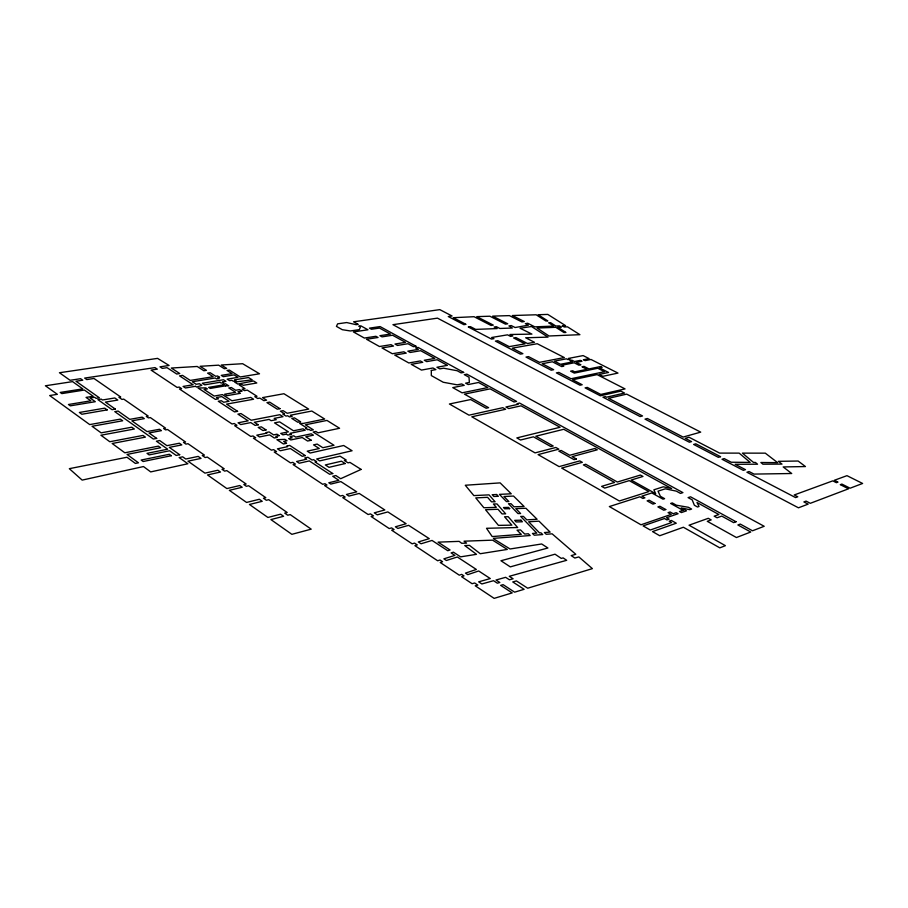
<?xml version="1.0" encoding="UTF-8"?>
<svg xmlns="http://www.w3.org/2000/svg" width="908" height="908" viewBox="0 0 908 908"><rect width="100%" height="100%" fill="white"/><g stroke="black" fill="none" stroke-linecap="round" stroke-linejoin="round"><path stroke-width="1.36" d="M431.334 370.441L431.311 375.583L443.206 382.245L457.167 384.833L461.707 383.948L464.215 385.332L452.774 387.614L462.081 392.824L487.823 387.568L478.561 382.484L468.153 384.549L465.645 383.165L469.345 382.438L469.027 377.251L464.272 374.641L466.86 374.153L516.561 401.404L514.007 401.96L490.161 388.862L464.431 394.14L488.595 407.681L486.132 408.225L470.662 399.543L449.415 404.003L468.993 415.172L502.805 407.692L505.62 409.258L471.82 416.795L535.062 452.888L555.832 447.462L558.851 449.165L538.104 454.624L559.124 466.621L579.769 460.912L582.312 462.331L561.677 468.074L619.347 500.989L648.891 491.58L629.244 480.627L604.705 488.095L601.641 486.359L614.568 482.443L583.39 464.907L585.728 464.249L617.372 482.023L640.412 475.054L642.966 476.45L631.162 480.048L655.69 493.691L653.885 489.798L663.294 486.801L671.625 488.561L563.732 429.28L535.811 436.226L553.188 445.987L550.838 446.588L533.439 436.816L520.534 440.017L516.834 437.917L560.066 427.271L521.044 405.831L508.752 408.566L505.938 407L518.241 404.287L517.027 403.617L519.58 403.061L682.918 492.624L680.478 493.419L676.324 491.137L665.326 488.822L658.005 491.16L660.411 496.324L664.588 498.651L662.976 499.173L651.819 492.953L641.899 496.131L644.918 497.822L642.909 498.469L639.89 496.778L609.359 506.562L640.98 524.79L671.205 514.393L668.095 512.645L670.093 511.964L673.191 513.712L676.176 512.679L678.06 513.735L666.529 517.719L669.082 519.16L666.937 519.909L664.486 518.513L643.114 525.902L650.276 530.022L671.591 522.543L669.241 521.203L671.387 520.454L676.256 523.212L652.534 531.589L659.719 535.731L683.372 527.242L719.806 547.853L725.413 545.674L689.058 525.199L708.274 518.309L711.168 519.909L707.287 521.317L736.433 537.525L750.723 532.02L737.898 524.972L740.281 524.075L752.505 530.783L764.184 526.288L392.96 324.678L437.474 318.141L798.45 507.81L808.131 504.133L803.898 501.931L806.077 501.103L810.311 503.316L848.503 488.81L840.297 484.668L841.875 484.077L850.081 488.209L862.6 483.465L846.971 475.667L834.35 480.287L837.97 482.114L836.393 482.693L832.761 480.865L794.25 494.951L797.769 496.789L795.578 497.595L746.932 472.239L749.066 471.536L753.992 474.089L791.708 473.511L783.184 466.939L805.441 466.553L798.132 461.026L778.394 461.332L782.004 464.101L762.913 464.204L760.87 462.501L777.611 462.649L765.308 453.16L742.404 453.126L753.492 462.433L755.433 462.444L757.544 464.215L735.151 464.283L745.468 469.652L743.323 470.355L722.03 459.255L724.187 458.585L731.201 462.229L750.167 462.399L739.146 453.126L719.624 453.103L689.07 437.247L685.256 438.326L691.555 441.606L689.376 442.23L645.02 419.11L647.404 418.497L683.1 437.066L700.692 432.129L626.668 394.129L608.632 398.317L642.524 415.955L640.14 416.568L602.935 397.171L605.352 396.614L606.521 397.216L624.534 393.05L620.777 391.121L600.324 395.809L585.115 387.875L587.272 387.398L600.79 394.435L625.045 388.908L597.078 374.618L572.63 379.782L582.176 384.742L580.008 385.219L556.377 372.893L558.84 372.394L571.041 378.738L604.569 371.69L597.793 368.251L574.31 373.097L570.599 371.179L572.619 370.759L574.719 371.849L586.988 369.329L581.983 366.775L583.992 366.367L588.997 368.92L600.54 366.548L602.129 367.354L599.541 367.888L608.553 372.45L599.201 374.425L602.889 376.309L617.973 373.086L590.983 359.466L585.104 360.624L583.401 359.761L589.133 358.626L583.106 355.584L568.442 358.433L569.997 359.216L567.977 359.613L566.422 358.819L554.402 361.146L560.474 364.278L572.483 361.917L569.804 360.544L571.813 360.147L574.492 361.52L580.28 360.374L581.983 361.248L576.205 362.394L580.882 364.778L578.873 365.186L574.185 362.791L561.882 365.232L563.743 366.185L561.712 366.594L552.382 361.77L542.224 363.745L553.676 369.704L551.201 370.203L526.016 357.071L528.501 356.606L539.522 362.337L564.333 357.559L537.241 343.723L512.282 348.161L522.883 353.677L520.386 354.131L495.393 341.102L497.811 340.693L509.229 346.629L525.04 343.848L513.599 337.958L515.903 337.572L527.469 343.508L534.471 342.282L525.664 337.776L548.012 337.129L531.486 326.517L520.046 328.219L531.918 334.11L509.921 334.496L512.816 335.994L510.512 336.38L507.527 334.836L491.659 337.492L493.929 338.673L491.5 339.081L468.267 326.971L470.389 326.63L475.679 329.388L497.175 328.582L494.145 327.028L496.347 326.676L499.865 328.48L512.316 328.026L508.934 325.915L511.204 325.552L515.097 327.527L528.377 325.178L525.346 323.645L527.73 323.259L534.801 326.835L553.869 326.086L548.693 322.794L550.645 322.715L555.821 326.017L559.464 325.87L561.382 327.096L557.728 327.232L565.922 332.453L563.959 332.544L555.775 327.311L537.048 328.049L549.034 335.994L579.906 334.677L567.5 326.846L564.209 326.982L562.29 325.768L565.571 325.631L547.785 314.418L538.104 314.724L547.808 320.91L545.856 320.978L536.163 314.781L512.316 315.53L524.291 321.534L521.907 321.92L509.388 315.621L492.669 316.132L507.742 323.793L505.472 324.156L489.889 316.222L476.757 316.631L493.282 325.109L491.08 325.461L474.067 316.71L453.251 317.698L465.986 324.338L463.863 324.667L448.28 316.551L452.059 315.995L439.812 309.628L353.575 321.807L358.229 324.383L356.163 324.689L346.686 322.556L337.628 323.838L336.437 326.392L342.293 329.695L350.318 330.955L359.364 329.627L360.431 327.05L358.774 326.131L360.839 325.836L367.944 329.774L353.416 331.931L364.369 338.06L375.923 336.289L378.057 337.481L366.503 339.263L379.465 346.527L391.007 344.677L393.516 346.061L381.973 347.934L392.335 353.734L403.856 351.816L406.239 353.133L394.719 355.073L408.816 362.973L420.325 360.953L422.753 362.303L411.256 364.335L421.482 370.078L432.968 367.99L435.885 369.601L431.334 370.441M361.112 469.425L340.67 478.709L335.835 475.542L332.737 476.291L338.866 480.309L328.81 482.772L330.773 484.077L340.863 481.592L356.731 491.841L346.481 494.463L348.944 496.086L359.216 493.441L384.81 509.967L374.289 512.838L377.297 514.825L387.841 511.919L406.114 523.712L395.4 526.799L397.863 528.422L408.611 525.323L429.257 538.648L418.327 541.951L421.062 543.767L432.026 540.442L447.735 550.702L450.062 549.976L438.076 542.144L459.142 541.372L461.707 543.29L466.542 543.109L464.067 541.191L492.59 540.158L507.311 549.431L480.264 553.721L469.481 545.379L464.76 545.56L476.484 554.323L460.572 556.854L453.433 552.178L451.106 552.915L454.897 555.39L443.864 558.84L446.384 560.497L457.326 556.99L476.371 569.464L465.464 573.118L467.768 574.639L478.686 570.973L490.263 578.555L478.664 581.846L481.864 583.957L493.532 580.7L497.334 583.186L499.809 582.493L496.006 580.008L505.642 577.318L509.445 579.792L513.088 578.771L509.274 576.308L566.671 560.304L563.119 557.898L561.303 558.42L555.026 554.198L510.296 566.887L500.966 560.747L547.887 548.001L541.667 543.971L510.092 548.988L493.884 539.011L493.441 538.365L530.147 535.527L528.354 533.779L524.733 534.052L520.5 529.92L517.061 530.181L521.283 534.324L492.204 536.571L486.518 528.286L517.651 527.525L508.185 516.709L504.564 516.788L511.851 525.153L498.435 525.369L485.519 509.729L498.004 509.274L502.056 513.917L505.665 513.837L496.994 503.94L493.419 504.008L496.336 507.356L483.885 507.754L475.747 497.902L487.585 497.323L491.512 501.829L495.098 501.772L489.037 494.871L473.84 495.598L465.282 485.247L500.149 482.886L511.238 493.804L499.445 494.372L506.403 501.579L508.889 501.534L503.985 496.528L513.519 496.052L524.098 506.471L514.03 506.789L511 503.702L508.48 503.736L517.969 513.576L520.602 513.519L515.812 508.628L525.914 508.264L537.093 519.263L526.799 519.864L523.383 516.368L520.715 516.436L536.81 533.121L532.463 533.461L534.267 535.209L542.723 534.551L540.907 532.803L539.556 532.917L528.672 521.771L539.011 521.158L550.123 532.099L544.425 532.531L546.241 534.279L552.121 533.825L575.808 554.3L571.211 555.605L574.821 558.034L578.827 556.91L592.391 568.635L527.696 588.214L516.402 580.916L512.759 581.937L524.109 589.303L514.62 592.175L503.123 584.661L500.649 585.354L512.18 592.913L494.145 598.372L475.247 585.796L477.824 585.081L474.668 582.981L472.103 583.708L461.593 576.716L463.999 575.91L461.695 574.378L459.3 575.184L440.21 562.483L442.605 561.712L440.051 560.02L437.645 560.769L414.888 545.64L417.271 544.913L414.536 543.097L412.153 543.813L391.689 530.204L394.061 529.523L391.598 527.889L389.226 528.558L371.134 516.527L373.483 515.88L370.475 513.883L368.126 514.518L342.793 497.663L345.119 497.062L342.668 495.439L340.341 496.029L324.633 485.587L326.948 485.02L324.996 483.714L322.68 484.282L293.125 464.612L295.406 464.09L292.785 462.354L290.503 462.876L274.25 452.059L276.52 451.571L273.637 449.653L271.378 450.141L253.423 438.201L255.67 437.735L253.003 435.965L250.756 436.43L234.695 425.739L236.92 425.307L234.253 423.537L232.028 423.968L179.444 388.976L181.6 388.613L179.273 387.069L177.117 387.432L151.069 370.101L157.311 369.147L154.984 367.604L84.66 378.08L86.793 379.578L93.967 378.466L120.719 397.023L118.937 397.307L121.933 399.406L123.726 399.111L148.22 416.102L146.313 416.431L148.413 417.896L150.331 417.566L165.597 428.156L163.622 428.519L165.562 429.881L167.549 429.507L185.584 442.014L183.518 442.423L185.924 444.103L187.99 443.694L204.436 455.101L202.302 455.544L205.151 457.53L207.296 457.076L224.231 468.823L222.029 469.322L224.594 471.116L226.807 470.616L246.136 484.021L243.855 484.566L246.318 486.279L248.61 485.746L265.806 497.675L263.456 498.254L266.35 500.274L268.711 499.684L287.178 512.498L284.737 513.122L287.723 515.211L290.174 514.575L311.194 529.16L291.854 534.324L270.902 519.58L283.58 516.289L280.595 514.189L267.905 517.458L249.462 504.473L262.208 501.307L259.325 499.275L246.567 502.442L229.338 490.309L242.186 487.267L239.723 485.542L226.875 488.572L207.523 474.941L220.462 472.035L217.897 470.242L204.947 473.136L187.967 461.162L201.02 458.404L198.171 456.406L185.754 459.017L182.667 456.826L179.148 457.553L187.865 463.75L150.694 471.91L143.487 466.553L82.163 480.105L69.314 468.676L126.984 457.246L135.383 463.432L138.447 462.796L127.063 454.431L160.614 447.735L158.367 446.134L124.827 452.797L112.183 443.501L145.393 437.134L142.987 435.42L109.789 441.742L100.913 435.227L134.327 429.019L131.785 427.203L101.117 432.855L92.06 426.283L122.659 420.779L120.333 419.121L89.722 424.592L49.69 395.536L57.363 394.322L45.4 385.775L72.572 381.621L82.776 388.885L60.223 392.438L61.846 393.607L84.399 390.031L93.149 396.251L86.067 397.409L90.823 400.803L68.463 404.503L70.302 405.842L95.295 401.699L90.119 397.999L94.58 397.273L96.078 398.34L99.358 397.795L75.988 381.235L82.73 380.202L80.596 378.693L70.086 380.293L59.451 372.734L157.572 358.376L169.07 365.47L159.99 366.843L162.316 368.376L167.015 367.661L176.731 374.028L179.761 373.551L171.328 368.035L197.195 366.469L203.857 370.748L206.434 370.339L200.112 366.299L218.658 365.164L224.321 368.739L226.637 368.376L221.291 365.005L242.64 363.711L259.506 373.778L240.268 376.968L229.349 370.078L227.023 370.453L232.051 373.631L221.257 375.379L223.277 376.672L234.071 374.902L237.953 377.353L227.148 379.147L229.588 380.69L231.881 380.304L233.333 381.235L236.023 380.781L234.57 379.862L248.508 377.535L252.174 379.828L234.661 382.075L237.782 384.061L253.559 380.974L256.782 382.994L243.185 385.321L242.027 384.583L239.326 385.049L244.99 388.647L242.141 389.146L244.434 390.61L247.282 390.111L256.987 396.285L254.819 396.671L257.668 398.487L259.847 398.101L263.865 400.655L266.566 400.167L262.537 397.602L283.932 393.731L308.675 409.099L287.2 413.265L283.114 410.666L280.413 411.188L284.51 413.787L282.853 414.105L285.975 416.091L287.62 415.762L289.459 416.931L292.149 416.397L290.322 415.24L311.807 411.04L324.689 419.042L303.227 423.434L299.64 423.412L306.893 428.031L305.531 428.304L307.699 429.688L309.072 429.405L310.638 430.403L313.328 429.847L305.406 424.819L326.959 420.427L339.569 428.27L318.004 432.821L315.87 431.459L313.181 432.026L333.985 445.261L322.862 447.723L317.176 444.08L313.566 444.863L319.241 448.518L307.256 451.174L310.116 453.035L343.701 445.499L352.077 450.754L316.71 458.96L319.673 460.889L340.091 456.202L346.243 460.072L344.382 460.504L348.048 462.853L349.955 462.41L361.112 469.425M736.036 521.748L733.653 522.633L721.746 516.096L717.07 517.776L714.187 516.187L718.864 514.518L696.992 502.499L699.035 506.482L697.537 507.005L694.37 505.257L692.202 499.865L688.094 497.607L690.534 496.801L736.036 521.748M683.009 510.33L679.525 511.533L681.397 512.577L686.471 510.829L681.193 507.89L689.751 509.694L691.59 509.059L688.412 507.3L676.381 505.211L672.249 502.907L670.649 503.452L683.009 510.33M665.757 509.536L663.771 510.217L657.914 506.914L659.912 506.255L665.757 509.536M654.929 503.452L652.931 504.11L647.143 500.864L649.152 500.206L654.929 503.452M720.521 456.667L718.353 457.337L693.633 444.443L695.812 443.819L720.521 456.667M576.387 459.005L574.038 459.652L558.829 451.094L561.189 450.47L569.736 455.271L594.842 448.484L597.248 449.812L572.154 456.633L576.387 459.005M332.748 473.533L329.649 474.271L309.299 460.924L299.231 463.228L296.61 461.491L306.677 459.21L304.759 457.961L307.857 457.257L312.068 460.016L313.589 459.664L316.563 461.604L315.031 461.956L332.748 473.533M345.142 463.545L329.014 467.336L325.348 464.941L341.476 461.185L345.142 463.545M305.338 455.612L302.25 456.304L290.412 448.552L280.345 450.731L277.462 448.836L287.53 446.668L286.644 446.078L289.731 445.419L305.338 455.612M311.217 440.244L307.596 441.027L302.205 437.543L290.798 439.96L288.665 438.575L292.104 437.849L290.14 436.578L293.772 435.829L295.724 437.089L311.251 433.82L313.385 435.182L305.814 436.782L311.217 440.244M286.508 443.308L283.421 443.967L276.917 439.699L284.896 439.37L287.03 440.755L283.682 441.47L286.508 443.308M279.142 435.613L275.794 436.305L277.371 437.338L274.295 437.985L269.562 434.887L259.495 436.952L256.828 435.182L266.895 433.127L266.021 432.56L269.108 431.936L273.614 434.887L276.963 434.194L279.142 435.613M286.349 434.126L282.91 434.83L280.731 433.422L288.392 431.845L274.534 422.89L279.63 421.88L293.477 430.789L303.034 428.826L305.213 430.21L289.97 433.366L291.457 434.33L287.836 435.091L286.349 434.126M171.328 455.714L143.158 461.514L141.149 460.05L169.319 454.272L171.328 455.714M179.693 454.715L176.186 455.441L169.603 450.765L149.15 454.919L147.017 453.364L167.662 449.199L156.403 441.197L159.706 440.55L166.924 445.669L179.375 443.229L181.77 444.92L169.319 447.372L179.693 454.715M300.525 421.721L297.835 422.265L291.797 418.418L294.487 417.884L300.525 421.721M266.021 429.915L262.945 430.54L258.224 427.452L261.3 426.839L266.021 429.915M258.19 424.808L255.114 425.409L250.812 422.595L240.745 424.558L238.078 422.799L248.145 420.835L237.919 414.139L240.983 413.56L251.21 420.245L279.834 414.695L282.956 416.681L274.205 418.395L276.225 419.689L271.129 420.688L269.108 419.394L254.331 422.277L258.19 424.808M156.675 438.405L153.373 439.041L114.783 411.63L118.074 411.052L129.776 419.348L142.181 417.158L144.281 418.633L131.876 420.835L147.051 431.584L159.479 429.291L161.42 430.653L148.991 432.957L156.675 438.405M279.97 408.679L277.281 409.19L266.952 402.619L269.642 402.119L279.97 408.679M463.67 372.405L461.094 372.893L457.178 370.736L443.558 368.194L439.847 368.875L436.93 367.263L447.383 365.356L437.191 359.761L426.726 361.611L424.286 360.26L434.762 358.422L420.699 350.704L410.212 352.463L407.828 351.146L418.327 349.398L415.535 347.866L418.134 347.435L463.67 372.405M237.578 411.335L234.514 411.903L218.295 401.279L221.359 400.734L223.697 402.255L229.02 401.302L221.779 396.592L216.456 397.522L218.442 398.828L215.389 399.372L198.058 388.011L205.764 387.875L207.364 388.919L204.118 389.464L214.197 396.058L222.449 394.617L231.949 400.78L250.722 397.409L253.57 399.236L226.546 404.128L237.578 411.335M241.857 391.053L237.941 391.745L240.404 393.312L226.887 395.695L224.639 394.231L235.603 392.313L228.816 387.954L231.358 387.523L235.649 390.27L239.564 389.589L241.857 391.053M107.167 409.894L81.822 414.252L79.393 412.47L104.726 408.146L107.167 409.894M115.327 409.111L112.036 409.678L97.894 399.622L101.174 399.089L102.445 399.985L114.805 397.976L117.802 400.076L105.442 402.108L115.327 409.111M225.513 385.832L210.247 388.431L208.647 387.387L223.913 384.81L222.993 384.22L225.536 383.789L228.805 385.877L225.513 385.832M195.458 386.309L185.414 387.977L183.087 386.445L193.132 384.776L179.546 375.867L182.576 375.39L190.283 380.429L213.142 376.707L207.603 373.143L210.168 372.734L215.718 376.287L217.591 375.98L219.611 377.274L217.738 377.58L219.168 378.488L216.592 378.92L215.162 378L192.303 381.746L196.173 384.277L199.419 383.732L201.848 385.321L196.627 387.069L195.458 386.309M219.997 382.291L204.731 384.833L202.302 383.255L223.482 379.748L225.922 381.303L222.539 381.871L223.708 382.62L221.166 383.04L219.997 382.291M415.978 346.243L413.378 346.674L407.998 343.723L397.488 345.426L394.991 344.03L405.501 342.35L392.562 335.234L382.041 336.868L379.907 335.688L390.429 334.065L379.51 328.072L371.463 329.252L369.442 328.14L380.1 326.574L415.978 346.243M496.574 494.497L492.181 494.724L493.861 496.483L498.344 496.313L496.574 494.497M509.683 508.662L504.644 508.809L503.475 507.527L508.503 507.379L509.683 508.662M520.954 520.205L514.7 520.352L516.096 521.93L522.35 521.782L520.954 520.205"/></g></svg>
